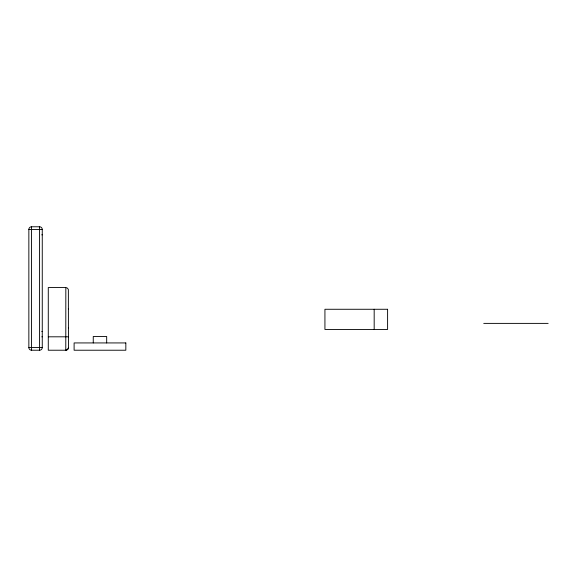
<?xml version="1.0" encoding="UTF-8"?>
<svg xmlns="http://www.w3.org/2000/svg" width="577" height="577" viewBox="0 0 577 577"><rect width="100%" height="100%" fill="white"/><g stroke="black" fill="none" stroke-linecap="round" stroke-linejoin="round"><path stroke-width="0.87" d="M68.461 347.57L68.461 347.599A2.683 2.683 0 0 1 65.778 350.225L67.632 349.482L68.454 347.65L68.36 289.531L67.444 288.139L65.828 287.562L65.778 350.225L48.28 350.225L48.28 287.562L65.8 287.562M31.533 226.775L39.582 226.775A2.683 2.683 0 0 1 42.265 229.458L42.265 347.542A2.683 2.683 0 0 1 39.582 350.225L31.533 350.225A2.683 2.683 0 0 1 28.85 347.542L28.85 229.458A2.683 2.683 0 0 1 31.533 226.775L31.533 350.225M28.857 229.458L42.258 229.458M41.768 234.825L42.265 234.825M483.742 323.387L548.15 323.387M41.768 331.436L42.265 331.436M41.832 336.809L42.258 336.809M48.28 336.809L68.447 336.809M28.864 347.542L42.258 347.542M374.177 309.272L374.177 329.453M106.68 342.933L106.68 336.492L93.258 336.492L93.258 342.933M39.582 226.783L39.582 350.225M68.353 327.419A2.683 2.683 0 0 1 68.461 328.162M68.353 308.623A2.683 2.683 0 0 1 68.461 309.359M387.6 309.272L324.93 309.272L324.93 329.453L387.6 329.453L387.6 309.272M125.829 342.933L74.108 342.933L74.108 350.225L125.829 350.225L125.829 342.933"/></g></svg>
